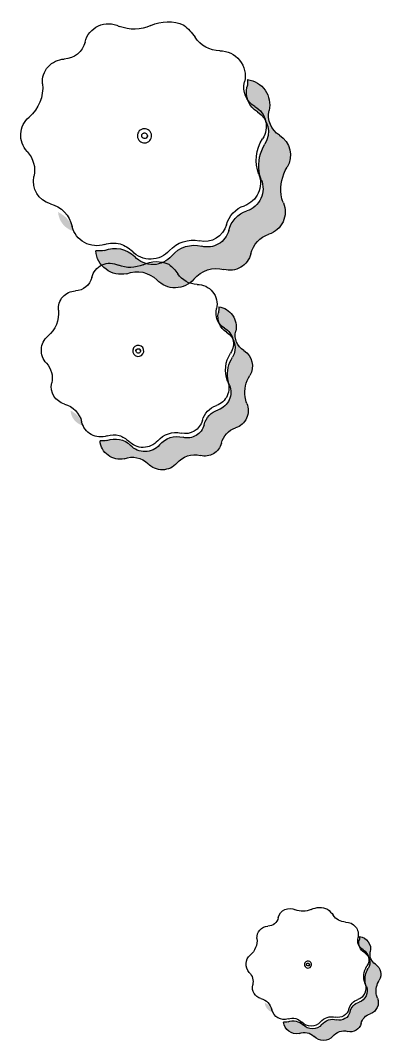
# Model space of a CAD drawing. Header units: millimetres. Extents: x 1673 to 20540, y 9294 to 24303.
# Drawn here: x 1673 to 5688, y 9294 to 20599 of the extents above; entities that cross this region are included whole.
import ezdxf

# ---------------------------------------------------------------- set-up
doc = ezdxf.new("R2010")
doc.units = ezdxf.units.MM
doc.header["$LTSCALE"] = 150
doc.header["$MEASUREMENT"] = 0
doc.layers.add('TREE', color=3, linetype='Continuous')

msp = doc.modelspace()

# ---------------------------------------------------------------- hatches: boundary and pattern name
at = {"layer": 'TREE'}
h = msp.add_hatch(color=9, dxfattribs=at)
edge = h.paths.add_edge_path()
edge.add_ellipse((1953.290596387312, 18182.42972615975), major_axis=(179.8147372219696, 268.6598720442655), ratio=0.9999999999997514, start_angle=-41.94082604920993, end_angle=8.70439327606428)
edge.add_ellipse((2327.405011896621, 18491.78429792474), major_axis=(132.1611740576224, 197.4610349523819), ratio=0.9999999999997213, start_angle=127.7949350634594, end_angle=198.9686321633908)
edge = h.paths.add_edge_path()
edge.add_ellipse((4156.099834266961, 19664.29983897504), major_axis=(156.4788386035895, 233.7938781123401), ratio=0.9999999999997402, start_angle=-69.01714650749068, end_angle=26.614275030293925, ccw=False)
edge.add_ellipse((4681.012706334812, 19544.93038633622), major_axis=(142.9402307172453, 213.5659439696967), ratio=0.9999999999997558, start_angle=110.9828534925134, end_angle=181.9400953983226)
edge.add_ellipse((4408.87071122512, 19106.93938594291), major_axis=(143.8737665776308, 214.9607330102096), ratio=0.9999999999997357, start_angle=-87.72657159950307, end_angle=1.9400953983334261, ccw=False)
edge.add_ellipse((5028.44957339806, 18726.94752879524), major_axis=(260.3967007990204, 389.0567892166419), ratio=0.999999999999726, start_angle=92.2734284004945, end_angle=131.007161831329)
edge.add_ellipse((4914.052283571795, 18712.47009745056), major_axis=(196.2596034389456, 293.2300253136495), ratio=0.9999999999997107, start_angle=131.0071618313554, end_angle=146.4255729920631)
edge.add_ellipse((4348.576800792989, 18476.72543608343), major_axis=(144.5051111040276, 215.9040202084565), ratio=0.999999999999732, start_angle=231.7125077572624, end_angle=326.4255729920398, ccw=False)
edge.add_ellipse((4521.922896696951, 17940.61187894153), major_axis=(168.890090279377, 252.3374376594651), ratio=0.999999999999751, start_angle=51.71250775726844, end_angle=109.7987478432379)
edge.add_ellipse((3992.242036172958, 18072.63440135871), major_axis=(134.740441061239, 201.3146987502731), ratio=0.999999999999745, start_angle=198.7080932124703, end_angle=289.7987478432386, ccw=False)
edge.add_ellipse((3845.902671373879, 17529.76440694727), major_axis=(177.9908853411777, 265.9348684072367), ratio=0.9999999999997392, start_angle=18.70809321247616, end_angle=84.83514895742553)
edge.add_ellipse((3388.451001200096, 17912.91247255578), major_axis=(153.9665979787787, 230.0403579324401), ratio=0.99999999999973, start_angle=166.7769597503183, end_angle=262.70237089075295, ccw=False)
edge.add_ellipse((2966.157165438824, 17502.28123957776), major_axis=(173.7235695588096, 259.5591033849946), ratio=0.9999999999997474, start_angle=-10.93060481540509, end_angle=55.31516227911457)
edge.add_ellipse((2790.610805565055, 18069.89201209066), major_axis=(157.7891693890995, 235.7516336701407), ratio=0.9999999999997287, start_angle=128.4796039051903, end_angle=226.2058544675246, ccw=False)
edge.add_ellipse((2545.237469403087, 18327.93314811454), major_axis=(157.7891693890874, 235.7516336701227), ratio=0.9999999999997305, start_angle=206.2264424532973, end_angle=226.2058544675099)
edge.add_ellipse((2720.783829276599, 17760.32237560184), major_axis=(173.7235695587448, 259.5591033848978), ratio=0.9999999999997239, start_angle=-10.930604815422726, end_angle=55.315162279123285, ccw=False)
edge.add_ellipse((3143.077665037817, 18170.95360857953), major_axis=(153.9665979787356, 230.0403579323756), ratio=0.9999999999997404, start_angle=166.7769597502922, end_angle=262.7023708907809)
edge.add_ellipse((3600.529335211639, 17787.80554297121), major_axis=(177.9908853411733, 265.93486840723), ratio=0.999999999999744, start_angle=18.708093212469578, end_angle=84.83514895742218, ccw=False)
edge.add_ellipse((3746.868700010762, 18330.67553738294), major_axis=(134.7404410612735, 201.3146987503248), ratio=0.9999999999997231, start_angle=198.7080932124741, end_angle=289.7987478432013)
edge.add_ellipse((4276.54956053501, 18198.65301496557), major_axis=(168.8900902793716, 252.3374376594571), ratio=0.9999999999997196, start_angle=51.71250775726969, end_angle=109.79874784323749, ccw=False)
edge.add_ellipse((4103.20346463106, 18734.76657210715), major_axis=(144.5051111039988, 215.9040202084135), ratio=0.9999999999997491, start_angle=231.7125077572616, end_angle=326.4255729920446)
edge.add_ellipse((4668.678947409879, 18970.51123347443), major_axis=(196.2596034389221, 293.2300253136144), ratio=0.999999999999741, start_angle=131.007161831332, end_angle=146.4255729920423, ccw=False)
edge.add_ellipse((4783.076237235791, 18984.98866481902), major_axis=(260.3967007988884, 389.0567892164447), ratio=0.9999999999997614, start_angle=92.27342840048311, end_angle=131.0071618313183, ccw=False)
edge.add_ellipse((4163.497375063183, 19364.98052196663), major_axis=(143.8737665776864, 214.9607330102926), ratio=0.9999999999997278, start_angle=-87.72657159949578, end_angle=1.9400953983309)
edge.add_ellipse((4435.639370172894, 19802.97152236009), major_axis=(142.9402307172549, 213.565943969711), ratio=0.9999999999997244, start_angle=110.98285349251239, end_angle=181.9400953983228, ccw=False)
edge.add_ellipse((3910.726498104714, 19922.34097499895), major_axis=(156.4788386035262, 233.7938781122455), ratio=0.9999999999998139, start_angle=-69.01714650749018, end_angle=-51.90822867178888)
h = msp.add_hatch(color=9, dxfattribs=at)
edge = h.paths.add_edge_path()
edge.add_ellipse((2121.791973863163, 16046.57279473748), major_axis=(140.6901674726214, 210.2041410789472), ratio=0.9999999999997227, start_angle=-41.94082604921066, end_angle=8.704393276064446)
edge.add_ellipse((2414.505577792933, 16288.61717431639), major_axis=(103.4051935831701, 154.4969367136651), ratio=0.9999999999997506, start_angle=127.7949350634599, end_angle=198.9686321633902)
edge = h.paths.add_edge_path()
edge.add_ellipse((3845.308107053936, 17206.0136590716), major_axis=(122.4317558681743, 182.9243830281543), ratio=0.9999999999997466, start_angle=-69.01714650749011, end_angle=26.614275030293527, ccw=False)
edge.add_ellipse((4256.009037470993, 17112.6169300697), major_axis=(111.8389143675107, 167.0976967057732), ratio=0.9999999999997486, start_angle=110.9828534925125, end_angle=181.9400953983215)
edge.add_ellipse((4043.0804229434, 16769.92517883259), major_axis=(112.5693290074258, 168.1890038295973), ratio=0.999999999999726, start_angle=-87.72657159950262, end_angle=1.940095398333881, ccw=False)
edge.add_ellipse((4527.849665043972, 16472.61296268013), major_axis=(203.7388926554319, 304.4047761429033), ratio=0.9999999999997303, start_angle=92.27342840049464, end_angle=131.0071618313296)
edge.add_ellipse((4438.343242418532, 16461.28556943125), major_axis=(153.5569158708614, 229.4282549180134), ratio=0.999999999999708, start_angle=131.0071618313557, end_angle=146.4255729920633)
edge.add_ellipse((3995.905422232512, 16276.83485976791), major_axis=(113.0633039091708, 168.9270480852915), ratio=0.999999999999725, start_angle=231.7125077572621, end_angle=326.4255729920405, ccw=False)
edge.add_ellipse((4131.534412604686, 15857.3703191862), major_axis=(132.1425343270973, 197.4331854685455), ratio=0.9999999999997242, start_angle=51.71250775726965, end_angle=109.7987478432378)
edge.add_ellipse((3717.102925366953, 15960.66702932238), major_axis=(105.4232567981323, 157.5121100720074), ratio=0.9999999999997584, start_angle=198.7080932124703, end_angle=289.79874784323874, ccw=False)
edge.add_ellipse((3602.604469570175, 15535.91613509881), major_axis=(139.2631541448009, 208.0720509956719), ratio=0.9999999999997478, start_angle=18.70809321247628, end_angle=84.83514895742528)
edge.add_ellipse((3244.686352948098, 15835.6978234636), major_axis=(120.4661352538853, 179.9875637725079), ratio=0.9999999999997456, start_angle=166.7769597503193, end_angle=262.70237089075357, ccw=False)
edge.add_ellipse((2914.276335427863, 15514.412828531), major_axis=(135.9243323031939, 203.0835419190358), ratio=0.9999999999997764, start_angle=-10.93060481540454, end_angle=55.31516227911334)
edge.add_ellipse((2776.925820384361, 15958.52133642002), major_axis=(123.456981389208, 184.4561649140705), ratio=0.9999999999997503, start_angle=128.4796039051905, end_angle=226.2058544675238, ccw=False)
edge.add_ellipse((2584.941468649449, 16160.4171943619), major_axis=(123.4569813891996, 184.4561649140579), ratio=0.9999999999997691, start_angle=206.2264424532963, end_angle=226.2058544675093)
edge.add_ellipse((2722.291983692756, 15716.30868647305), major_axis=(135.9243323031413, 203.0835419189573), ratio=0.9999999999997525, start_angle=-10.930604815422726, end_angle=55.31516227912249, ccw=False)
edge.add_ellipse((3052.702001212952, 16037.59368140539), major_axis=(120.466135253854, 179.987563772461), ratio=0.9999999999997442, start_angle=166.776959750292, end_angle=262.7023708907811)
edge.add_ellipse((3410.620117835051, 15737.81199304076), major_axis=(139.2631541447965, 208.0720509956653), ratio=0.9999999999997498, start_angle=18.708093212469123, end_angle=84.83514895742218, ccw=False)
edge.add_ellipse((3525.118573631864, 16162.56288726454), major_axis=(105.4232567981585, 157.5121100720466), ratio=0.9999999999997519, start_angle=198.7080932124738, end_angle=289.7987478432013)
edge.add_ellipse((3939.550060869793, 16059.26617712821), major_axis=(132.1425343270855, 197.4331854685279), ratio=0.999999999999767, start_angle=51.71250775726787, end_angle=109.79874784323789, ccw=False)
edge.add_ellipse((3803.921070497632, 16478.73071770969), major_axis=(113.0633039091482, 168.9270480852577), ratio=0.9999999999997431, start_angle=231.7125077572617, end_angle=326.4255729920454)
edge.add_ellipse((4246.358890683667, 16663.18142737313), major_axis=(153.556915870844, 229.4282549179877), ratio=0.9999999999997381, start_angle=131.0071618313317, end_angle=146.4255729920421, ccw=False)
edge.add_ellipse((4335.865313308825, 16674.50882062194), major_axis=(203.7388926553354, 304.4047761427592), ratio=0.9999999999997397, start_angle=92.27342840048323, end_angle=131.0071618313177, ccw=False)
edge.add_ellipse((3851.096071208516, 16971.82103677436), major_axis=(112.569329007468, 168.1890038296601), ratio=0.9999999999997256, start_angle=-87.72657159949547, end_angle=1.940095398331308)
edge.add_ellipse((4064.024685736118, 17314.51278801158), major_axis=(111.838914367518, 167.0976967057841), ratio=0.9999999999997412, start_angle=110.9828534925127, end_angle=181.9400953983236, ccw=False)
edge.add_ellipse((3653.323755318808, 17407.90951701352), major_axis=(122.4317558681116, 182.9243830280603), ratio=0.9999999999999194, start_angle=-69.01714650748777, end_angle=-51.90822867178612)
h = msp.add_hatch(color=9, dxfattribs=at)
edge = h.paths.add_edge_path()
edge.add_ellipse((4313.217435922294, 9568.059848058834), major_axis=(89.90736861098522, 134.3299360221333), ratio=0.9999999999997475, start_angle=-41.94082604920972, end_angle=8.704393276064499)
edge.add_ellipse((4500.274643676948, 9722.737133941331), major_axis=(66.0805870288112, 98.73051747619097), ratio=0.9999999999997194, start_angle=127.7949350634598, end_angle=198.9686321633909)
edge = h.paths.add_edge_path()
edge.add_ellipse((5414.62205486212, 10308.99490446648), major_axis=(78.23941930179505, 116.8969390561705), ratio=0.9999999999997297, start_angle=-69.01714650749022, end_angle=26.61427503029421, ccw=False)
edge.add_ellipse((5677.078490896046, 10249.31017814707), major_axis=(71.47011535862305, 106.782971984849), ratio=0.999999999999758, start_angle=110.9828534925131, end_angle=181.9400953983229)
edge.add_ellipse((5541.007493341198, 10030.31467795041), major_axis=(71.93688328881575, 107.4803665051053), ratio=0.9999999999997262, start_angle=-87.7265715995029, end_angle=1.9400953983337104, ccw=False)
edge.add_ellipse((5850.79692442767, 9840.318749376584), major_axis=(130.1983503995089, 194.528394608319), ratio=0.9999999999997324, start_angle=92.27342840049465, end_angle=131.0071618313294)
edge.add_ellipse((5793.598279514538, 9833.080033704246), major_axis=(98.12980171947447, 146.6150126568273), ratio=0.9999999999997053, start_angle=131.0071618313556, end_angle=146.4255729920636)
edge.add_ellipse((5510.860538125135, 9715.207703020676), major_axis=(72.25255555201382, 107.9520101042283), ratio=0.999999999999732, start_angle=231.7125077572624, end_angle=326.4255729920398, ccw=False)
edge.add_ellipse((5597.533586077117, 9447.150924449727), major_axis=(84.44504513968984, 126.1687188297346), ratio=0.9999999999997315, start_angle=51.712507757269, end_angle=109.7987478432376)
edge.add_ellipse((5332.69315581512, 9513.162185658319), major_axis=(67.3702205306198, 100.6573493751371), ratio=0.9999999999997264, start_angle=198.7080932124706, end_angle=289.79874784323897, ccw=False)
edge.add_ellipse((5259.523473415577, 9241.727188452594), major_axis=(88.99544267058863, 132.967434203618), ratio=0.9999999999997365, start_angle=18.70809321247621, end_angle=84.83514895742574)
edge.add_ellipse((5030.797638328686, 9433.30122125685), major_axis=(76.98329898938864, 115.020178966219), ratio=0.9999999999997298, start_angle=166.7769597503177, end_angle=262.7023708907534, ccw=False)
edge.add_ellipse((4819.650720448051, 9227.98560476784), major_axis=(86.8617847794052, 129.7795516924979), ratio=0.9999999999997359, start_angle=-10.93060481540495, end_angle=55.31516227911487)
edge.add_ellipse((4731.877540511166, 9511.790991024294), major_axis=(78.8945846945494, 117.8758168350698), ratio=0.9999999999997388, start_angle=128.4796039051903, end_angle=226.2058544675243, ccw=False)
edge.add_ellipse((4609.190872430182, 9640.81155903623), major_axis=(78.89458469453682, 117.875816835051), ratio=0.999999999999703, start_angle=206.2264424532977, end_angle=226.2058544675106)
edge.add_ellipse((4696.96405236694, 9357.006172779884), major_axis=(86.86178477937196, 129.7795516924482), ratio=0.9999999999997495, start_angle=-10.930604815422384, end_angle=55.31516227912272, ccw=False)
edge.add_ellipse((4908.110970247548, 9562.321789268724), major_axis=(76.9832989893673, 115.0201789661871), ratio=0.9999999999997484, start_angle=166.7769597502923, end_angle=262.7023708907809)
edge.add_ellipse((5136.836805334457, 9370.747756464565), major_axis=(88.9954426705863, 132.9674342036145), ratio=0.9999999999997516, start_angle=18.708093212469578, end_angle=84.8351489574219, ccw=False)
edge.add_ellipse((5210.006487734019, 9642.18275367043), major_axis=(67.3702205306366, 100.6573493751621), ratio=0.9999999999997322, start_angle=198.7080932124739, end_angle=289.7987478432011)
edge.add_ellipse((5474.846917996144, 9576.171492461746), major_axis=(84.44504513968495, 126.1687188297273), ratio=0.9999999999997286, start_angle=51.71250775726952, end_angle=109.7987478432382, ccw=False)
edge.add_ellipse((5388.173870044169, 9844.22827103254), major_axis=(72.25255555199959, 107.952010104207), ratio=0.9999999999997475, start_angle=231.7125077572616, end_angle=326.425572992045)
edge.add_ellipse((5670.911611433579, 9962.100601716176), major_axis=(98.12980171945982, 146.6150126568054), ratio=0.9999999999997357, start_angle=131.0071618313321, end_angle=146.4255729920422, ccw=False)
edge.add_ellipse((5728.110256346537, 9969.33931738847), major_axis=(130.1983503994455, 194.5283946082243), ratio=0.9999999999997545, start_angle=92.27342840048283, end_angle=131.0071618313179, ccw=False)
edge.add_ellipse((5418.320825260232, 10159.33524596228), major_axis=(71.93688328884217, 107.4803665051448), ratio=0.9999999999997413, start_angle=-87.72657159949574, end_angle=1.94009539833118)
edge.add_ellipse((5554.391822815088, 10378.330746159), major_axis=(71.47011535862741, 106.7829719848555), ratio=0.999999999999729, start_angle=110.98285349251199, end_angle=181.9400953983228, ccw=False)
edge.add_ellipse((5291.935386780995, 10438.01547247844), major_axis=(78.23941930176309, 116.8969390561227), ratio=0.9999999999998139, start_angle=-69.01714650749018, end_angle=-51.90822867178888)

# ---------------------------------------------------------------- linework, layer by layer
at = {"layer": 'TREE', "color": 7}
for p, q in [((4191.263176213159, 19943.42121715435), (4191.263176213159, 19943.42121715435)), ((3872.820515345595, 17424.40306389976), (3872.820515345595, 17424.40306389976)), ((5432.203725835218, 10448.55559355614), (5432.203725835218, 10448.55559355614))]:
    msp.add_line(p, q, dxfattribs=at)
at = {"layer": 'TREE', "color": 7, "extrusion": (0, 0, -1)}
for centre, major_axis, ratio, start_param, end_param in [((3307.771362866426, 20151.53407899637), (241.0610458577869, 360.1675298452519), 0.9999999999997404, 5.241940635311746, 6.114382045690587), ((2647.60575280111, 20298.05450031733), (147.1715587889478, 219.8879400189838), 0.9999999999997512, 4.3572086596024, 6.170331225205154), ((2933.635815688636, 20964.31697699107), (256.7116486044647, 383.5509799244721), 0.999999999999738, 2.139169959203637, 2.916335158232432), ((2150.768056586485, 20416.82269972513), (136.9635778161284, 204.6362709713988), 0.9999999999997345, 1.215616006013268, 2.516059122861901), ((3889.206026942882, 20596.44938316187), (185.8044203770501, 277.609013448861), 0.9999999999997314, 2.571936360835207, 3.542857249671817), ((3884.666280789772, 19981.56127688164), (156.248621683055, 233.4499127101223), 0.9999999999997319, 5.685538208372794, 7.489400632714445), ((2168.514845853835, 19920.04062471653), (139.5307131284997, 208.4718088989193), 0.9999999999997462, 4.029787386323452, 5.657651776451356), ((3910.726498104746, 19922.34097499831), (156.4788386035494, 233.7938781122802), 0.9999999999997888, 0.9059694991986106, 1.204576446884782), ((1489.075141863188, 19856.82319206184), (240.0166740090633, 358.6071415724132), 0.9999999999997541, 0.8881947327333977, 1.844540902207275), ((4435.639370172858, 19802.97152235985), (142.9402307172537, 213.5659439697094), 0.9999999999997341, 3.107731601087185, 4.346169100477711), ((4163.497375063122, 19364.98052196667), (143.8737665776308, 214.9607330102097), 0.999999999999748, 6.249324254676147, 7.814302823077644), ((4681.012706334684, 19544.93038633607), (142.9402307171941, 213.5659439696203), 0.9999999999997539, 3.107731601086937, 4.346169100477466), ((1941.483639244661, 19327.51564094301), (147.278872020285, 220.0482759260689), 0.9999999999997478, 3.373537152936622, 4.986133555797004), ((3048.930883139086, 19320.56605605199), (17.63850608259845, 26.35356178483417), 0.999999999999742, 4.271807012549546, 7.413399666139339), ((3048.930883139103, 19320.56605605207), (17.63850608259838, 26.35356178483407), 0.9999999999997783, 4.271807012552125, 7.413399666141919), ((3048.930883139103, 19320.56605605207), (17.6385060825987, 26.35356178483454), 0.999999999999673, 1.130214358962412, 4.271807012552205), ((3048.930883139086, 19320.56605605199), (17.63850608259715, 26.35356178483223), 0.9999999999998151, 1.130214358959671, 4.271807012549464), ((4408.870711225212, 19106.93938594276), (143.8737665776717, 214.9607330102707), 0.9999999999997427, 6.249324254675266, 7.814302823076765), ((4070.023341401449, 18796.67541097846), (147.278872020301, 220.0482759260927), 0.9999999999997469, 0.6062135108306844, 2.218809913690937), ((4668.678947410475, 18970.51123347453), (196.2596034392691, 293.2300253141328), 0.9999999999997774, 3.727576949349033, 3.996678989529658), ((5028.449573398006, 18726.94752879508), (260.3967007990387, 389.0567892166693), 0.9999999999997461, 3.996678989530227, 4.672710169488098), ((2071.959506144129, 18813.11997676837), (141.4967394785302, 211.409234361343), 0.9999999999997451, 2.818521565542653, 4.340077820410794), ((4914.052283571882, 18712.4700974506), (196.25960343896, 293.2300253136711), 0.9999999999997959, 3.727576949348969, 3.996678989529596), ((4258.3277665674, 18252.17973347967), (173.1777470193867, 258.7435939564252), 0.9999999999997631, 4.393861899807724, 5.360402567281432), ((4348.576800793078, 18476.72543608343), (144.5051111040077, 215.9040202084269), 0.999999999999742, 0.5859842957593816, 2.239039128762473), ((3746.86870001102, 18330.67553738276), (134.7404410611956, 201.3146987502084), 0.9999999999997286, 1.22524298915837, 2.815074830261854), ((2720.783829276455, 17760.32237560151), (173.7235695589104, 259.559103385145), 0.9999999999997423, 5.317753599134453, 6.473960350443392), ((2701.024916115011, 17832.48122919805), (166.923911223758, 249.3997840407484), 0.9999999999997331, 5.376351897691761, 5.954235183490797), ((2666.120457921458, 17781.5749313725), (199.6171437649085, 298.2465015396396), 0.9999999999997614, 6.011648402480247, 6.455836187880455), ((3581.940493773427, 17822.08339920408), (190.2012624536918, 284.1783027516129), 0.9999999999997319, 4.843781965630527, 5.915418154673738), ((2545.237469402697, 18327.93314811439), (157.7891693890699, 235.7516336700965), 0.9999999999997874, 2.335148359432746, 2.683854881693353), ((3143.077665037998, 18170.95360857943), (153.9665979787116, 230.0403579323398), 0.9999999999997397, 1.698163982339913, 3.372378243070276), ((3992.242036172966, 18072.63440135892), (134.7404410612111, 201.3146987502316), 0.9999999999997466, 1.225242989158461, 2.815074830261951), ((2888.831067629035, 18223.16960352001), (200.8556439384122, 300.0969355100742), 0.9999999999997387, 2.139169959203641, 2.91633515823243), ((3181.561205342534, 17587.23417462021), (188.6103410478037, 281.8013188183618), 0.9999999999997474, 5.241940635311744, 6.114382045690589), ((3009.807537399802, 17508.87983219311), (276.2822967162957, 412.7913408580559), 0.9999999999995749, 0.08502565799758777, 0.3740651130191401), ((3845.902671373899, 17529.76440694717), (177.9908853412386, 265.9348684073275), 0.9999999999997369, 4.802532636452915, 5.956667483852071), ((3636.485765626612, 17935.34362116077), (145.3765994037021, 217.2061044463552), 0.9999999999997342, 2.571936360835207, 3.542857249671812), ((3632.93378954039, 17454.24450778444), (122.2516301587604, 182.6552585348525), 0.9999999999997495, 5.68553820837279, 7.489400632714444), ((2290.18715753621, 17406.10968307622), (109.1712487024373, 163.1119571200862), 0.9999999999997297, 4.029787386323462, 5.657651776451345), ((3653.323755318837, 17407.90951701302), (122.4317558681596, 182.9243830281322), 0.9999999999997132, 0.9059694991986468, 1.204576446884799), ((1758.581755115883, 17356.64726789944), (187.7932064092881, 280.5804439845292), 0.999999999999731, 0.8881947327334099, 1.844540902207268), ((4033.73832654943, 17356.600718309), (107.227066494751, 160.2071688295527), 0.9999999999997325, 3.076729544749627, 4.377171156812766), ((4064.024685736089, 17314.51278801138), (111.8389143675152, 167.09769670578), 0.9999999999997451, 3.107731601087169, 4.346169100477722), ((2112.554005922359, 16942.50786441159), (115.2335425329146, 172.1695855990038), 0.9999999999997327, 3.373537152936631, 4.986133555796993), ((3851.096071208469, 16971.82103677438), (112.5693290074256, 168.1890038295968), 0.9999999999997327, 6.249324254676143, 7.814302823077647), ((4256.009037470885, 17112.61693006957), (111.8389143674697, 167.0976967057119), 0.9999999999997329, 3.10773160108693, 4.346169100477482), ((2979.039927030653, 16937.07038872268), (34.26407824470265, 51.19370647341917), 0.9999999999997621, 1.134091116858096, 7.417276424037683), ((2979.039927030653, 16937.07038872268), (34.26407824470265, 51.19370647341917), 0.9999999999997621, 1.134091116858096, 7.417276424037683), ((2979.039927030512, 16937.07038872251), (13.80067292072945, 20.61948357676064), 0.9999999999998784, 4.271807012549486, 7.413399666139279), ((2979.039927030519, 16937.07038872257), (13.80067292073102, 20.619483576763), 0.9999999999996793, 4.271807012552205, 7.413399666141999), ((2979.039927030519, 16937.07038872257), (13.80067292073146, 20.61948357676365), 0.9999999999997544, 1.130214358962333, 4.271807012552126), ((2979.039927030512, 16937.07038872251), (13.8006729207308, 20.61948357676267), 0.9999999999998195, 1.130214358959665, 4.271807012549458), ((4284.949925172108, 16726.59190223804), (187.7932064093177, 280.5804439845733), 0.9999999999997439, 3.747806164420343, 4.704152333894343), ((4335.865313308761, 16674.50882062217), (203.738892655341, 304.4047761427677), 0.9999999999996918, 3.996678989529385, 4.672710169487228), ((1782.424541486771, 16635.5601164266), (135.4972712865977, 202.4454732053898), 0.9999999999997404, 0.2319444993485585, 1.198485166822767), ((4246.358890684129, 16663.18142737321), (153.5569158710788, 229.4282549183383), 0.9999999999997128, 3.727576949349058, 3.996678989529686), ((4527.849665043925, 16472.61296268), (203.7388926554432, 304.4047761429204), 0.9999999999997713, 3.996678989530212, 4.672710169488106), ((3777.960366908721, 16527.169266426), (115.2335425329262, 172.1695855990212), 0.9999999999997558, 0.6062135108306881, 2.218809913690932), ((3803.921070497696, 16478.73071770968), (113.0633039091565, 168.9270480852702), 0.9999999999997263, 0.5859842957593941, 2.239039128762447), ((4438.343242418601, 16461.28556943129), (153.5569158708325, 229.4282549179703), 0.9999999999996528, 3.727576949349033, 3.996678989529655), ((2091.645905312944, 16089.94565068529), (148.8167648633399, 222.3460302748844), 0.9999999999997453, 5.960114219132824, 7.031750408176435), ((3925.293013396597, 16101.14640957386), (135.4972712865759, 202.4454732053572), 0.9999999999997167, 4.393861899807734, 5.360402567281412), ((3939.550060869815, 16059.26617712813), (132.1425343270413, 197.4331854684619), 0.999999999999729, 4.366835642748382, 5.380631782352477), ((3995.905422232578, 16276.83485976792), (113.0633039091543, 168.9270480852668), 0.9999999999997484, 0.5859842957593804, 2.239039128762476), ((3498.837171660654, 16219.76775273391), (110.7095017996541, 165.4102497219869), 0.999999999999759, 1.252269246217282, 2.773825501084689), ((3525.118573632066, 16162.5628872644), (105.4232567980981, 157.5121100719563), 0.9999999999997364, 1.225242989158356, 2.81507483026185), ((4131.534412604815, 15857.37031918633), (132.1425343270812, 197.4331854685216), 0.9999999999997173, 4.366835642747961, 5.380631782352044), ((2584.941468649146, 16160.41719436179), (123.4569813891944, 184.4561649140502), 0.9999999999998507, 2.335148359432791, 2.683854881693385), ((2776.925820384453, 15958.52133641998), (123.4569813892182, 184.4561649140857), 0.9999999999997319, 2.335148359433623, 4.040793197375436), ((3396.075886058126, 15764.63158196049), (148.8167648632754, 222.346030274788), 0.9999999999997525, 4.843781965630525, 5.91541815467373), ((3410.620117835295, 15737.81199304059), (139.2631541448688, 208.0720509957734), 0.99999999999974, 4.802532636452987, 5.956667483852145), ((3052.702001213094, 16037.59368140531), (120.4661352538344, 179.9875637724317), 0.9999999999997532, 1.698163982339904, 3.372378243070271), ((2914.276335427758, 15514.41282853114), (135.9243323031356, 203.0835419189489), 0.9999999999997211, 5.317753599134072, 6.473960350443031), ((3602.604469570188, 15535.91613509874), (139.2631541448503, 208.072050995746), 0.9999999999997429, 4.802532636452916, 5.956667483852067), ((4660.375014129193, 10625.87223513763), (73.58577939447375, 109.9439700094917), 0.9999999999997624, 4.357208659602403, 6.170331225205156), ((4990.457819161853, 10552.61202447714), (120.5305229288932, 180.0837649226255), 0.9999999999997412, 5.241940635311748, 6.114382045690587), ((4411.956166021882, 10685.25633484152), (68.48178890806345, 102.3181354856983), 0.9999999999997469, 1.215616006013264, 2.516059122861908), ((5281.175151200081, 10775.0696765599), (92.90221018852503, 138.8045067244305), 0.9999999999997314, 2.571936360835207, 3.542857249671817), ((4420.829560655556, 10436.86529733723), (69.76535656425004, 104.23590444946), 0.9999999999997478, 4.029787386323459, 5.657651776451356), ((5278.905278123525, 10467.62562341979), (78.12431084152723, 116.7249563550608), 0.9999999999997313, 5.685538208372782, 7.489400632714445), ((4081.109708660235, 10405.25658100988), (120.0083370045325, 179.3035707862078), 0.9999999999997424, 0.8881947327333949, 1.84454090220727), ((5535.037471987321, 10405.22683372007), (68.52293636152196, 102.3796135922868), 0.999999999999739, 3.076729544749621, 4.37717115681276), ((5291.935386781014, 10438.01547247812), (78.23941930177578, 116.8969390561417), 0.9999999999997728, 0.9059694991986184, 1.204576446884781), ((5414.622054861999, 10308.99490446648), (78.23941930180244, 116.8969390561815), 0.9999999999997301, 5.818678579869567, 7.487761754066455), ((5410.480086250281, 10190.054626125), (69.76535656425335, 104.2359044494649), 0.9999999999997417, 6.217882090268758, 7.845744987483899), ((4307.313957350971, 10140.60280545047), (73.63943601014236, 110.0241379630342), 0.9999999999997553, 3.373537152936626, 4.986133555796993), ((5418.3208252602, 10159.33524596229), (71.93688328881579, 107.4803665051054), 0.9999999999997381, 6.249324254676142, 7.814302823077639), ((4861.037579298184, 10137.12801300496), (8.819253041298705, 13.1767808924163), 0.9999999999998067, 1.130214358959728, 4.271807012549521), ((4861.037579298184, 10137.12801300496), (8.819253041299747, 13.17678089241786), 0.9999999999996776, 4.271807012549571, 7.413399666139364), ((4861.037579298189, 10137.128013005), (8.819253041298785, 13.17678089241643), 0.9999999999998345, 4.271807012552157, 7.413399666141951), ((5695.573024701898, 10002.62275788311), (120.0083370045542, 179.3035707862402), 0.9999999999997325, 3.747806164420352, 4.704152333894349), ((5728.110256346493, 9969.339317388623), (130.1983503994466, 194.528394608226), 0.9999999999997081, 3.996678989529376, 4.672710169487234), ((4096.346325557271, 9944.449337030095), (86.58887350971263, 129.3717969782414), 0.9999999999997338, 0.2319444993485592, 1.198485166822767), ((5388.173870044208, 9844.228271032538), (72.25255555200447, 107.9520101042143), 0.9999999999997266, 0.5859842957593888, 2.239039128762451), ((5670.911611433878, 9962.100601716225), (98.1298017196338, 146.6150126570654), 0.9999999999997756, 3.727576949349034, 3.996678989529659), ((5465.73602101234, 9602.934851718795), (86.588873509694, 129.3717969782136), 0.9999999999997535, 4.393861899807726, 5.360402567281428), ((5510.860538125178, 9715.207703020676), (72.25255555200374, 107.9520101042132), 0.9999999999997344, 0.585984295759385, 2.239039128762454), ((4595.510052769773, 9667.150461405645), (77.2643296067608, 115.4400647379315), 0.9999999999997337, 2.223394400147908, 3.890157754586181), ((5193.211485374678, 9678.739245275272), (70.74836973932273, 105.7046171807576), 0.9999999999997253, 1.252269246217292, 2.773825501084695), ((5210.00648773415, 9642.182753670344), (67.37022053059718, 100.6573493751033), 0.999999999999746, 1.225242989158364, 2.815074830261859), ((5474.846917996158, 9576.171492461694), (84.44504513965248, 126.1687188296787), 0.9999999999997646, 4.366835642748369, 5.380631782352485), ((4609.190872429986, 9640.811559036158), (78.8945846945244, 117.8758168350325), 0.9999999999996606, 2.335148359432683, 2.683854881693303), ((4731.877540511226, 9511.790991024267), (78.89458469455546, 117.8758168350789), 0.9999999999997405, 2.335148359433627, 4.040793197375441), ((4669.632366689367, 9367.63245066521), (99.80857188245429, 149.1232507698199), 0.9999999999998204, 6.011648402480262, 6.455836187880437), ((4894.815417359773, 9592.506174335122), (77.2643296066997, 115.4400647378402), 0.9999999999997395, 1.702189312041673, 3.368352913370269), ((5127.542384615354, 9387.886684581), (95.10063122684502, 142.0891513758052), 0.999999999999747, 4.843781965630535, 5.915418154673742), ((5136.836805334613, 9370.74775646446), (88.99544267063307, 132.9674342036844), 0.9999999999997267, 4.80253263645299, 5.956667483852132), ((5597.533586077199, 9447.15092444981), (84.44504513967877, 126.168718829718), 0.9999999999997337, 4.366835642747956, 5.380631782352059), ((4819.650720447983, 9227.98560476793), (86.8617847793679, 129.7795516924421), 0.9999999999997273, 5.317753599134085, 6.473960350443035), ((4908.110970247639, 9562.321789268677), (76.9832989893557, 115.0201789661698), 0.9999999999997462, 1.698163982339917, 3.372378243070275), ((5259.523473415587, 9241.727188452547), (88.99544267062049, 132.9674342036656), 0.999999999999725, 4.802532636452914, 5.956667483852065), ((5332.693155815121, 9513.16218565842), (67.3702205306054, 100.6573493751155), 0.9999999999997481, 1.225242989158467, 2.815074830261954)]:
    msp.add_ellipse(centre, major_axis=major_axis, ratio=ratio, start_param=start_param, end_param=end_param, dxfattribs=at)
at = {"layer": 'TREE', "color": 7, "extrusion": (0, 0, -0.9999999999999998)}
for centre, major_axis, ratio, start_param, end_param in [((3088.254667259105, 20051.39015460684), (353.1137212754493, 527.5846053587305), 0.999999999999773, 0.08502565799756547, 0.3740651130190684), ((4396.930668517367, 19856.76369748222), (137.0458727230447, 204.7592271845746), 0.9999999999997433, 3.076729544749637, 4.377171156812752), ((4103.20346463114, 18734.76657210715), (144.5051111040077, 215.9040202084267), 0.9999999999997377, 0.5859842957593836, 2.239039128762456), ((3713.27869529208, 18403.78852059262), (141.4967394786437, 211.4092343615126), 0.9999999999997436, 1.252269246217286, 2.773825501084704), ((4521.922896697117, 17940.6118789417), (168.8900902793562, 252.337437659434), 0.9999999999997389, 4.366835642747954, 5.380631782352048), ((3600.529335211944, 17787.805542971), (177.9908853412643, 265.9348684073661), 0.9999999999997369, 4.802532636452991, 5.95666748385214), ((2665.036188123826, 17701.87429217831), (115.149578800453, 172.0441360058946), 0.9999999999997302, 4.357208659602411, 6.170331225205165), ((3845.308107053746, 17206.0136590716), (122.4317558681865, 182.9243830281724), 0.9999999999997423, 5.818678579869567, 7.487761754066452), ((4043.080422943478, 16769.92517883248), (112.5693290074582, 168.1890038296455), 0.9999999999997216, 6.249324254675256, 7.814302823076755), ((2722.291983692636, 15716.3086864728), (135.9243323032714, 203.0835419191518), 0.9999999999997325, 5.31775359913444, 6.473960350443402), ((2706.832267516377, 15772.7670243931), (130.6041617504617, 195.1347143533271), 0.999999999999722, 5.376351897691762, 5.954235183490796), ((3031.89665910005, 16084.82725364377), (120.9059017071301, 180.6446155852981), 0.9999999999997361, 1.702189312041679, 3.368352913370263), ((5554.391822815067, 10378.33074615888), (71.4701153586258, 106.7829719848531), 0.9999999999997448, 3.10773160108718, 4.346169100477727), ((5677.07849089598, 10249.310178147), (71.47011535859775, 106.7829719848112), 0.9999999999997499, 3.107731601086927, 4.346169100477467), ((5850.796924427642, 9840.318749376502), (130.1983503995206, 194.5283946083365), 0.9999999999997429, 3.996678989530237, 4.672710169488103), ((5371.583808429363, 9875.18269046819), (73.63943601015049, 110.0241379630463), 0.9999999999997422, 0.6062135108306798, 2.218809913690933), ((4696.964052366868, 9357.006172779722), (86.8617847794549, 129.7795516925721), 0.999999999999766, 5.317753599134464, 6.473960350443387), ((5030.797638328646, 9433.301221256786), (76.98329898936221, 115.0201789661795), 0.9999999999997361, 1.698163982340272, 3.372378243070639)]:
    msp.add_ellipse(centre, major_axis=major_axis, ratio=ratio, start_param=start_param, end_param=end_param, dxfattribs=at)
at = {"layer": 'TREE', "color": 7, "extrusion": (0, 0, -0.9999999999999999)}
for centre, major_axis, ratio, start_param, end_param in [((4156.099834266717, 19664.29983897504), (156.4788386036039, 233.7938781123616), 0.9999999999997403, 5.818678579869573, 7.487761754066463), ((3048.930883139266, 19320.56605605222), (43.79258576775361, 65.43017925348742), 0.9999999999997018, 1.134091116858114, 7.4172764240377), ((3048.930883139266, 19320.56605605222), (43.79258576775361, 65.43017925348742), 0.9999999999997018, 1.134091116858114, 7.4172764240377), ((4718.00177394652, 19051.55554580829), (240.0166740091115, 358.6071415724851), 0.9999999999997283, 3.747806164420354, 4.704152333894347), ((4783.076237235709, 18984.98866481932), (260.3967007988931, 389.0567892164518), 0.9999999999997112, 3.996678989529379, 4.672710169487237), ((1519.548375657262, 18935.20870410227), (173.1777470194237, 258.7435939564804), 0.9999999999997397, 0.2319444993485678, 1.198485166822765), ((1914.761198832304, 18237.86415228153), (190.2012624537722, 284.1783027517329), 0.999999999999742, 5.960114219132817, 7.031750408176437), ((4276.549560535039, 18198.65301496546), (168.8900902793095, 252.3374376593642), 0.9999999999997364, 4.366835642748379, 5.380631782352473), ((2517.875830082266, 18380.61095285337), (154.5286592135216, 230.8801294758629), 0.9999999999997337, 2.223394400147908, 3.890157754586181), ((3116.486559262268, 18231.32237871232), (154.528659213399, 230.8801294756798), 0.9999999999997436, 1.702189312041674, 3.368352913370268), ((2276.301761974658, 17794.80059022961), (107.1626775330071, 160.1109657569324), 0.9999999999997399, 1.215616006013263, 2.516059122861905), ((2966.157165438688, 17502.28123957793), (173.7235695587361, 259.5591033848847), 0.9999999999997288, 5.317753599134086, 6.473960350443031), ((3388.451001200016, 17912.91247255565), (153.966597978724, 230.0403579323583), 0.999999999999738, 1.698163982340273, 3.372378243070644), ((3838.826610968919, 17019.89178788764), (109.171248702443, 163.1119571200948), 0.9999999999997331, 6.217882090268771, 7.845744987483892), ((2214.640585970361, 16540.0357797649), (110.7095017995648, 165.4102497218536), 0.9999999999997551, 2.818521565542646, 4.340077820410798), ((2563.533247733611, 16201.63322195394), (120.9059017072242, 180.6446155854389), 0.9999999999997317, 2.223394400147915, 3.890157754586193), ((2679.522414360513, 15732.9370545189), (156.1839136245166, 233.3532328773359), 0.9999999999995773, 6.011648402480201, 6.455836187880486), ((3717.102925366959, 15960.66702932254), (105.4232567981109, 157.5121100719754), 0.999999999999766, 1.22524298915847, 2.815074830261945), ((3244.68635294804, 15835.6978234635), (120.4661352538443, 179.9875637724467), 0.999999999999731, 1.698163982340265, 3.372378243070646), ((4803.390045572957, 10959.0034734745), (128.3558243022328, 191.7754899622368), 0.9999999999997278, 2.139169959203632, 2.916335158232428), ((4880.699471358193, 10502.54006228238), (176.5568606377247, 263.7923026793653), 0.999999999999773, 0.08502565799756547, 0.3740651130190684), ((4861.037579298273, 10137.12801300507), (21.89629288387652, 32.71508962674328), 0.9999999999997067, 1.134091116858112, 7.417276424037698), ((4861.037579298273, 10137.12801300507), (21.89629288387652, 32.71508962674328), 0.9999999999997067, 1.134091116858112, 7.417276424037698), ((4861.037579298189, 10137.128013005), (8.819253041299993, 13.17678089241824), 0.9999999999996001, 1.130214358962494, 4.271807012552287), ((5541.007493341245, 10030.31467795034), (71.93688328883583, 107.4803665051354), 0.9999999999997321, 6.249324254675266, 7.814302823076755), ((4293.952737144791, 9595.777061119725), (95.10063122688621, 142.0891513758667), 0.9999999999997496, 5.960114219132817, 7.031750408176423), ((5793.598279514581, 9833.080033704266), (98.12980171948064, 146.6150126568365), 0.9999999999997939, 3.727576949348964, 3.996678989529597), ((4687.084595786146, 9393.085599577988), (83.4619556118809, 124.699892020377), 0.9999999999997574, 5.376351897691774, 5.954235183490801)]:
    msp.add_ellipse(centre, major_axis=major_axis, ratio=ratio, start_param=start_param, end_param=end_param, dxfattribs=at)
at = {"layer": 'TREE', "color": 7, "extrusion": (0, 0, -0.9999999999999996)}
msp.add_ellipse((4147.815897043281, 19426.41928229207), major_axis=(139.5307131285067, 208.4718088989298), ratio=0.9999999999997417, start_param=6.217882090268758, end_param=7.845744987483899, dxfattribs=at)
at = {"layer": 'TREE', "color": 7, "extrusion": (0, 0, -0.9999999999999997)}
for centre, major_axis, ratio, start_param, end_param in [((2790.610805565174, 18069.89201209061), (157.7891693891117, 235.7516336701589), 0.9999999999997365, 2.335148359433625, 4.040793197375431), ((4372.551890800703, 9883.404973363147), (70.74836973926544, 105.704617180672), 0.9999999999997367, 2.818521565542647, 4.340077820410784)]:
    msp.add_ellipse(centre, major_axis=major_axis, ratio=ratio, start_param=start_param, end_param=end_param, dxfattribs=at)

doc.saveas('drawing.dxf')
